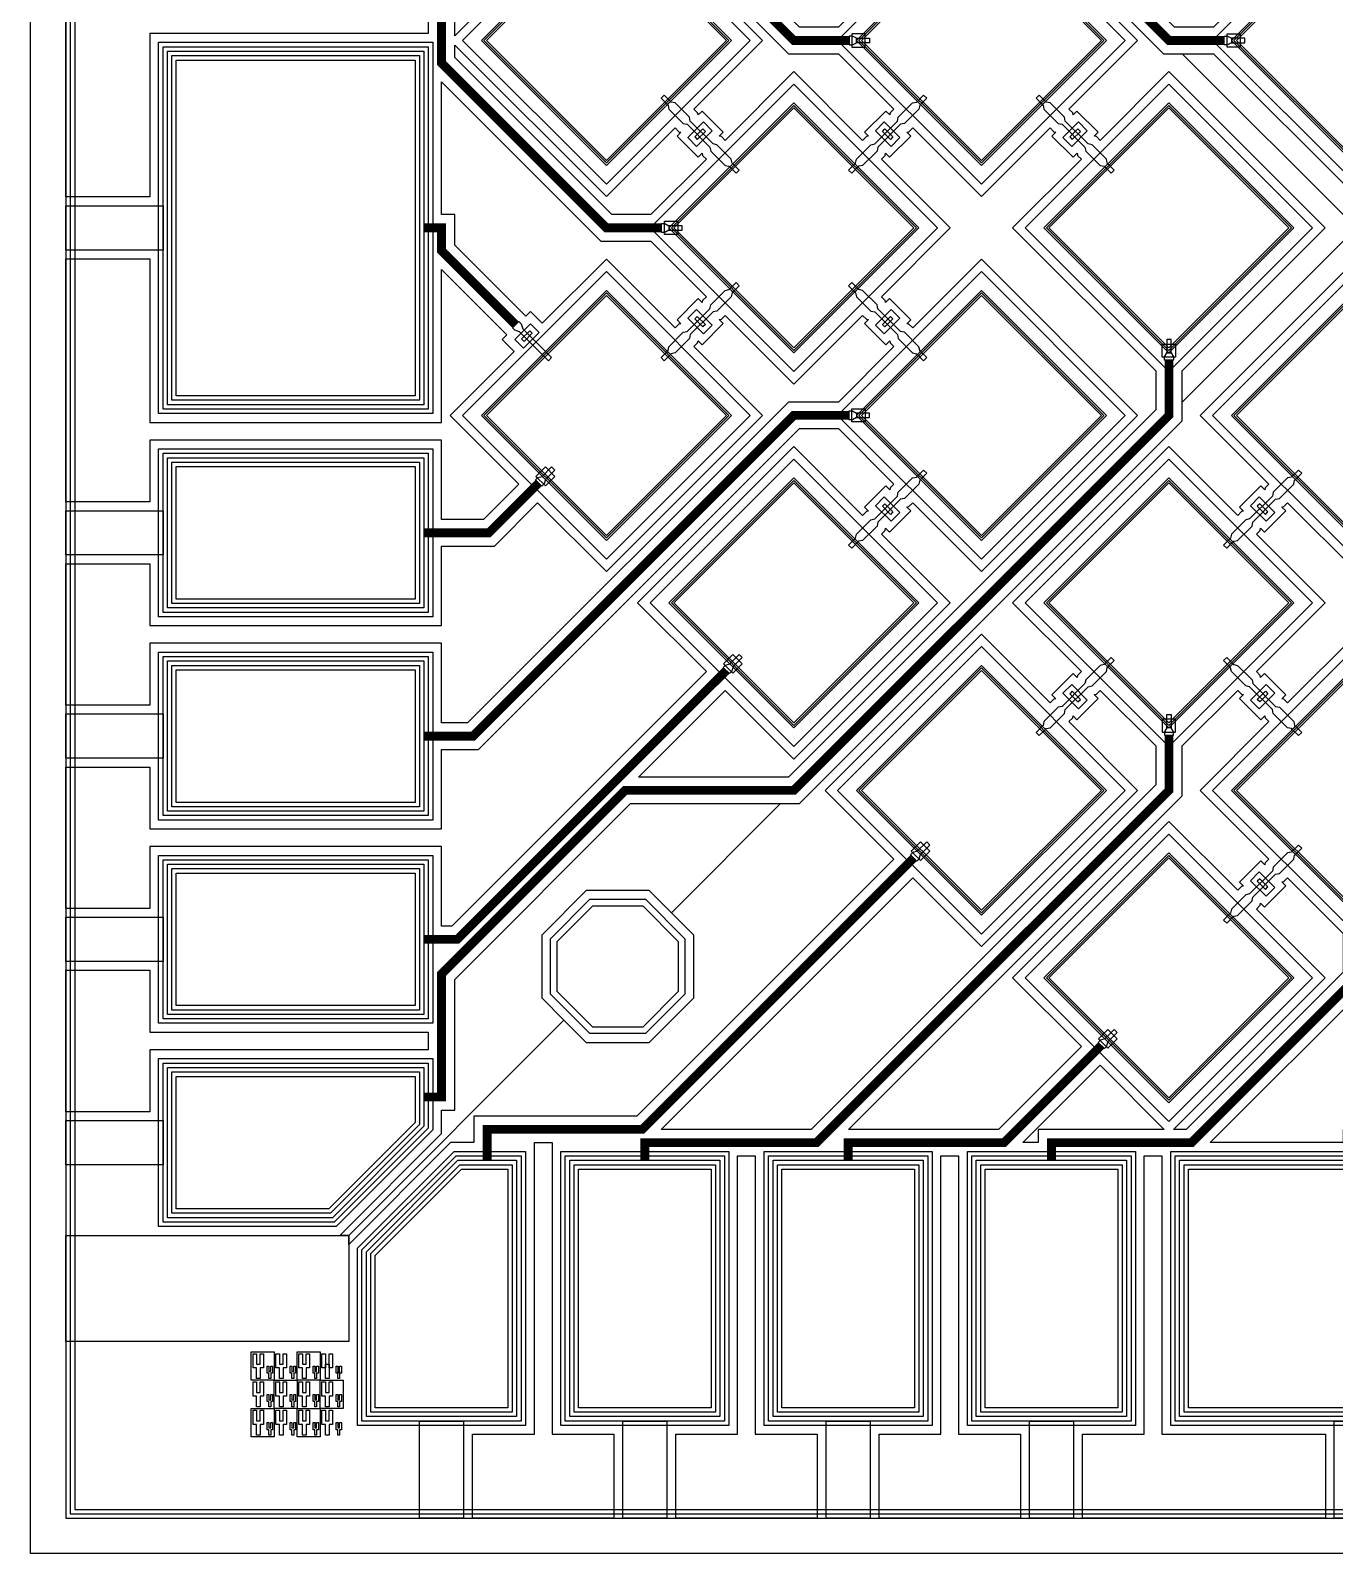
# Model space of a CAD drawing. Extents: x -87611 to 96139, y 77822 to 138139.
# Drawn here: x 6306 to 7781, y 82456 to 84180 of the extents above; entities that cross this region are included whole.
import ezdxf

# ---------------------------------------------------------------- set-up
doc = ezdxf.new("R2010")
doc.units = 0
doc.header["$MEASUREMENT"] = 0
doc.layers.get('0').update_dxf_attribs({"color": 6})
for name, color, linetype in [('L10D0 Abs', 4, 'Continuous'), ('L12D0 Etch', 190, 'Continuous'), ('L14D0 Au', 2, 'Continuous'), ('L15D0 PVIA', 7, 'Continuous'), ('L18D0 SU8', 7, 'Continuous'), ('L1D0 Plug', 200, 'Continuous'), ('L3D0 Base', 3, 'Continuous'), ('L4D0 Cntr', 1, 'Continuous'), ('L50D0 SiO2', 52, 'Continuous'), ('L7D0 DE', 42, 'Continuous'), ('L8D0 Wire', 5, 'Continuous'), ('L9D0 Cont', 30, 'Continuous')]:
    doc.layers.add(name, color=color, linetype=linetype)

# ---------------------------------------------------------------- blocks, each defined once
blk = doc.blocks.new('_PRBE_BTM')
at = {"layer": 'L1D0 Plug'}
blk.add_lwpolyline([(-25, -12.5), (-25, 12.5), (-11, 12.5), (-11, -12.5)], close=True, dxfattribs=at)
at = {"layer": 'L3D0 Base'}
for points in [[(-55, 2.5), (-45, 2.5), (-45, -2.5), (-55, -2.5)], [(-3.75, -5), (-8.75, -2.5), (-45, -2.5), (-45, 2.5), (-8.75, 2.5), (-3.75, 5), (0, 5), (0, -5)]]:
    blk.add_lwpolyline(points, close=True, dxfattribs=at)
at = {"layer": 'L9D0 Cont'}
blk.add_lwpolyline([(-20, -6.5), (-20, 6.5), (-16, 6.5), (-16, -6.5)], close=True, dxfattribs=at)
blk = doc.blocks.new('_32CONN_BTM')
at = {"layer": 'L1D0 Plug'}
blk.add_lwpolyline([(-7, -12.5), (-7, 12.5), (7, 12.5), (7, -12.5)], close=True, dxfattribs=at)
at = {"layer": 'L3D0 Base'}
for points in [[(-50, 2.5), (-60, 2.5), (-60, -2.5), (-50, -2.5)], [(-45, -5), (-48.75, -2.5), (-50, -2.5), (-50, 2.5), (-48.75, 2.5), (-45, 5), (-22, 5), (-18.25, 2.5), (18.25, 2.5), (22, 5), (45, 5), (48.75, 2.5), (50, 2.5), (50, -2.5), (48.75, -2.5), (45, -5), (22, -5), (18.25, -2.5), (-18.25, -2.5), (-22, -5)], [(50, 2.5), (60, 2.5), (60, -2.5), (50, -2.5)]]:
    blk.add_lwpolyline(points, close=True, dxfattribs=at)
at = {"layer": 'L9D0 Cont'}
blk.add_lwpolyline([(-2, -6.5), (-2, 6.5), (2, 6.5), (2, -6.5)], close=True, dxfattribs=at)
blk = doc.blocks.new('_32PRBE_TOP')
at = {"layer": 'L50D0 SiO2', "linetype": 'Continuous'}
blk.add_lwpolyline([(3.223, 7.5), (18.223, 7.5), (18.223, -7.5), (3.223, -7.5)], close=True, dxfattribs=at)
at = {"layer": 'L8D0 Wire'}
for points in [[(0, 5), (3.75, 5), (8.223, 2.5), (8.223, -2.5), (3.75, -5), (0, -5)], [(23.223, 2.5), (8.223, 2.5), (8.223, -2.5), (23.223, -2.5)]]:
    blk.add_lwpolyline(points, close=True, dxfattribs=at)
blk = doc.blocks.new('_32TRCE200')
at = {"layer": 'L14D0 Au'}
for points in [[(-930, 1050), (-930, 1365), (-1000, 1365), (-1000, 1460), (-840, 1460), (-840, 1365), (-910, 1365), (-910, 1050)], [(-289.9, 523.3), (-294.2, 527.5), (-296.5, 528), (-292, 532.5), (-316.1, 556.5), (-320.5, 552), (-321, 554.4), (-325.3, 558.6), (-247.5, 636.4), (-424.3, 813.2), (-502, 735.4), (-790, 1023.3), (-790, 1035), (-700, 1035), (-700, 1365), (-770, 1365), (-770, 1460), (-610, 1460), (-610, 1365), (-680, 1365), (-680, 1035), (-590, 1035), (-590, 993.1), (-227.1, 630.2), (-227.1, 586)], [(-134.3, 523.3), (-197.1, 586), (-197.1, 642.6), (-560, 1005.5), (-560, 1035), (-470, 1035), (-470, 1365), (-540, 1365), (-540, 1460), (-380, 1460), (-380, 1365), (-450, 1365), (-450, 1035), (-360, 1035), (-360, 975.2), (-311.1, 926.3), (-388.9, 848.5), (-212.1, 671.8), (-134.3, 749.5), (-130.1, 745.3), (-127.8, 744.8), (-132.2, 740.3), (-108.2, 716.3), (-103.7, 720.8), (-103.3, 718.4), (-99, 714.2), (-176.8, 636.4), (-99, 558.6), (-103.3, 554.4), (-103.7, 552), (-108.2, 556.5), (-132.2, 532.5), (-127.8, 528), (-130.1, 527.5)], [(-289.9, 947.5), (-330, 987.6), (-330, 1035), (-240, 1035), (-240, 1365), (-310, 1365), (-310, 1460), (-35, 1460), (-35, 1365), (-220, 1365), (-220, 1035), (-46.9, 1035), (-120.9, 961), (-126.2, 966.3), (-139.7, 952.8), (-212.1, 1025.3)], [(220, 1050), (220, 1365), (35, 1365), (35, 1460), (310, 1460), (310, 1365), (240, 1365), (240, 1050)], [(450, 1050), (450, 1365), (380, 1365), (380, 1460), (540, 1460), (540, 1365), (470, 1365), (470, 1050)], [(680, 1050), (680, 1365), (610, 1365), (610, 1460), (770, 1460), (770, 1365), (700, 1365), (700, 1050)], [(910, 1035), (910, 1365), (840, 1365), (840, 1460), (1000, 1460), (1000, 1365), (930, 1365), (930, 1035)], [(-651.4, 651.4), (-774.9, 774.9), (-749.7, 800.1), (-749.7, 871.3), (-800.1, 921.7), (-871.3, 921.7), (-896.5, 896.5), (-1140, 1140), (-1140, 1150.2), (-1024.8, 1035), (-998.3, 1035), (-998.3, 1020), (-850.3, 1020), (-651.4, 821.1)], [(0, 0), (-197.1, 197.1), (-161.8, 197.1), (0, 35.4), (176.8, 212.1), (99, 289.9), (103.3, 294.2), (103.7, 296.5), (108.2, 292), (132.2, 316.1), (127.8, 320.5), (130.1, 321), (134.3, 325.3), (212.1, 247.5), (388.9, 424.3), (311.1, 502), (315.4, 506.3), (315.9, 508.6), (320.3, 504.2), (344.4, 528.2), (339.9, 532.7), (342.2, 533.1), (346.5, 537.4), (424.3, 459.6), (601, 636.4), (523.3, 714.2), (814.1, 1005), (998.3, 1005), (998.3, 1035), (1024.8, 1035), (1140, 1150.2), (1140, 1140), (896.5, 896.5), (871.3, 921.7), (800.1, 921.7), (749.7, 871.3), (749.7, 800.1), (774.9, 774.9), (651.4, 651.4), (630.2, 651.4), (197.1, 218.3), (197.1, 197.1)], [(-77.8, 735.4), (-82, 739.7), (-84.4, 740.1), (-79.9, 744.6), (-103.9, 768.6), (-108.4, 764.2), (-108.9, 766.5), (-113.1, 770.7), (-35.4, 848.5), (-107.8, 921), (-94.4, 934.4), (-99.7, 939.7), (-19.4, 1020), (15, 1020), (15, 1035), (165.3, 1035), (-15, 854.7), (-15, 798.2)], [(289.9, 947.5), (217.4, 1020), (360, 1020), (360, 1035), (377.4, 1035)], [(77.8, 735.4), (15, 798.2), (15, 842.3), (192.7, 1020), (206.8, 1020), (35.4, 848.5), (113.1, 770.7), (108.9, 766.5), (108.4, 764.2), (103.9, 768.6), (79.9, 744.6), (84.4, 740.1), (82, 739.7)], [(134.3, 523.3), (130.1, 527.5), (127.8, 528), (132.2, 532.5), (108.2, 556.5), (103.7, 552), (103.3, 554.4), (99, 558.6), (176.8, 636.4), (99, 714.2), (103.3, 718.4), (103.7, 720.8), (108.2, 716.3), (132.2, 740.3), (127.8, 744.8), (130.1, 745.3), (134.3, 749.5), (212.1, 671.8), (388.9, 848.5), (311.1, 926.3), (404.8, 1020), (574.5, 1020), (197.1, 642.6), (197.1, 586)], [(289.9, 523.3), (227.1, 586), (227.1, 630.2), (616.9, 1020), (786.7, 1020), (502, 735.4), (424.3, 813.2), (247.5, 636.4), (325.3, 558.6), (321, 554.4), (320.5, 552), (316.1, 556.5), (292, 532.5), (296.5, 528), (294.2, 527.5)], [(-205.9, 227.1), (-621.4, 642.6), (-621.4, 812.3), (-523.3, 714.2), (-601, 636.4), (-424.3, 459.6), (-346.5, 537.4), (-342.2, 533.1), (-339.9, 532.7), (-344.4, 528.2), (-320.3, 504.2), (-315.9, 508.6), (-315.4, 506.3), (-311.1, 502), (-388.9, 424.3), (-212.1, 247.5), (-35.4, 424.3), (-113.1, 502), (-108.9, 506.3), (-108.4, 508.6), (-103.9, 504.2), (-79.9, 528.2), (-84.4, 532.7), (-82, 533.1), (-77.8, 537.4), (0, 459.6), (77.8, 537.4), (82, 533.1), (84.4, 532.7), (79.9, 528.2), (103.9, 504.2), (108.4, 508.6), (108.9, 506.3), (113.1, 502), (35.4, 424.3), (113.1, 346.5), (108.9, 342.2), (108.4, 339.9), (103.9, 344.4), (79.9, 320.3), (84.4, 315.9), (82, 315.4), (77.8, 311.1), (0, 388.9), (-161.8, 227.1)]]:
    blk.add_lwpolyline(points, close=True, dxfattribs=at)
at = {"layer": 'L3D0 Base', "const_width": 10}
blk.add_lwpolyline([(0, 1055), (0, 1035), (-25.7, 1035), (-109.6, 951.1)], dxfattribs=at)
at = {"layer": 'L8D0 Wire', "const_width": 10}
for points in [[(-149.6, 212.1), (-212.1, 212.1), (-636.4, 636.4), (-636.4, 827.3), (-844.1, 1035), (-983.3, 1035), (-983.3, 1055)], [(-500.8, 712.9), (-805, 1017.1), (-805, 1055)], [(-212.1, 573.9), (-212.1, 636.4), (-575, 999.3), (-575, 1055)], [(-288.7, 925.1), (-345, 981.4), (-345, 1055)], [(345, 1055), (345, 1035), (186.5, 1035), (0, 848.5), (0, 786)], [(212.1, 573.9), (212.1, 636.4), (610.7, 1035), (805, 1035), (805, 1055)], [(288.7, 925.1), (398.6, 1035), (575, 1035), (575, 1055)], [(500.8, 712.9), (807.9, 1020), (983.3, 1020), (983.3, 1055)]]:
    blk.add_lwpolyline(points, dxfattribs=at)
at = {"linetype": 'Continuous'}
for name, p, rotation in [('_PRBE_BTM', (-109.6, 951.1), 45), ('_32PRBE_TOP', (-288.7, 925.1), 315), ('_32PRBE_TOP', (0, 786), 270), ('_32PRBE_TOP', (-500.8, 712.9), 315), ('_32PRBE_TOP', (-212.1, 573.9), 270)]:
    blk.add_blockref(name, p, dxfattribs=dict(at, rotation=rotation))
at = {"linetype": 'Continuous', "xscale": -1}
for p, rotation in [((288.7, 925.1), 45), ((500.8, 712.9), 45), ((212.1, 573.9), 90)]:
    blk.add_blockref('_32PRBE_TOP', p, dxfattribs=dict(at, rotation=rotation))
at = {"rotation": 315}
for p in [(-106.1, 742.5), (-318.2, 530.3), (106.1, 530.3)]:
    blk.add_blockref('_32CONN_BTM', p, dxfattribs=at)
at = {"xscale": -1, "rotation": 45}
for p in [(106.1, 742.5), (-106.1, 530.3), (318.2, 530.3), (106.1, 318.2)]:
    blk.add_blockref('_32CONN_BTM', p, dxfattribs=at)
at = {"linetype": 'Continuous'}
blk.add_blockref('_32PRBE_TOP', (-149.6, 212.1), dxfattribs=at)
blk = doc.blocks.new('_ALIGNMARK')
at = {"layer": 'L10D0 Abs'}
for points in [[(6, 2), (6, 14), (2, 14), (2, 30), (6, 30), (6, 18), (10, 18), (10, 30), (14, 30), (14, 14), (10, 14), (10, 2)], [(20, 2), (20, 8), (18, 8), (18, 16), (20, 16), (20, 10), (22, 10), (22, 16), (24, 16), (24, 8), (22, 8), (22, 2)]]:
    blk.add_lwpolyline(points, close=True, dxfattribs=at)
at = {"layer": 'L12D0 Etch'}
for points in [[(58, 2), (58, 14), (54, 14), (54, 30), (58, 30), (58, 18), (62, 18), (62, 30), (66, 30), (66, 14), (62, 14), (62, 2)], [(72, 2), (72, 8), (70, 8), (70, 16), (72, 16), (72, 10), (74, 10), (74, 16), (76, 16), (76, 8), (74, 8), (74, 2)]]:
    blk.add_lwpolyline(points, close=True, dxfattribs=at)
at = {"layer": 'L14D0 Au'}
for points in [[(6, 66), (6, 78), (2, 78), (2, 94), (6, 94), (6, 82), (10, 82), (10, 94), (14, 94), (14, 78), (10, 78), (10, 66)], [(20, 66), (20, 72), (18, 72), (18, 80), (20, 80), (20, 74), (22, 74), (22, 80), (24, 80), (24, 72), (22, 72), (22, 66)]]:
    blk.add_lwpolyline(points, close=True, dxfattribs=at)
at = {"layer": 'L15D0 PVIA'}
for points in [[(84, 34), (84, 46), (80, 46), (80, 62), (84, 62), (84, 50), (88, 50), (88, 62), (92, 62), (92, 46), (88, 46), (88, 34)], [(98, 34), (98, 40), (96, 40), (96, 48), (98, 48), (98, 42), (100, 42), (100, 48), (102, 48), (102, 40), (100, 40), (100, 34)]]:
    blk.add_lwpolyline(points, close=True, dxfattribs=at)
at = {"layer": 'L18D0 SU8'}
for points in [[(84, 2), (84, 14), (80, 14), (80, 30), (84, 30), (84, 18), (88, 18), (88, 30), (92, 30), (92, 14), (88, 14), (88, 2)], [(98, 2), (98, 8), (96, 8), (96, 16), (98, 16), (98, 10), (100, 10), (100, 16), (102, 16), (102, 8), (100, 8), (100, 2)]]:
    blk.add_lwpolyline(points, close=True, dxfattribs=at)
at = {"layer": 'L1D0 Plug'}
for points in [[(32, 2), (32, 14), (28, 14), (28, 30), (32, 30), (32, 18), (36, 18), (36, 30), (40, 30), (40, 14), (36, 14), (36, 2)], [(46, 2), (46, 8), (44, 8), (44, 16), (46, 16), (46, 10), (48, 10), (48, 16), (50, 16), (50, 8), (48, 8), (48, 2)]]:
    blk.add_lwpolyline(points, close=True, dxfattribs=at)
at = {"layer": 'L3D0 Base'}
for points in [[(0, 64), (0, 96), (26, 96), (26, 64)], [(52, 64), (52, 96), (78, 96), (78, 64)], [(80, 78), (80, 94), (84, 94), (84, 78)], [(88, 78), (88, 94), (92, 94), (92, 78)], [(84, 66), (84, 82), (88, 82), (88, 66)], [(96, 72), (96, 80), (98, 80), (98, 72)], [(98, 66), (98, 74), (100, 74), (100, 66)], [(100, 72), (100, 80), (102, 80), (102, 72)], [(26, 32), (26, 64), (52, 64), (52, 32)], [(78, 32), (78, 64), (104, 64), (104, 32)], [(0, 0), (0, 32), (26, 32), (26, 0)], [(52, 0), (52, 32), (78, 32), (78, 0)]]:
    blk.add_lwpolyline(points, close=True, dxfattribs=at)
at = {"layer": 'L4D0 Cntr'}
for points in [[(32, 34), (32, 46), (28, 46), (28, 62), (32, 62), (32, 50), (36, 50), (36, 62), (40, 62), (40, 46), (36, 46), (36, 34)], [(46, 34), (46, 40), (44, 40), (44, 48), (46, 48), (46, 42), (48, 42), (48, 48), (50, 48), (50, 40), (48, 40), (48, 34)]]:
    blk.add_lwpolyline(points, close=True, dxfattribs=at)
at = {"layer": 'L50D0 SiO2'}
for points in [[(6, 34), (6, 46), (2, 46), (2, 62), (6, 62), (6, 50), (10, 50), (10, 62), (14, 62), (14, 46), (10, 46), (10, 34)], [(20, 34), (20, 40), (18, 40), (18, 48), (20, 48), (20, 42), (22, 42), (22, 48), (24, 48), (24, 40), (22, 40), (22, 34)]]:
    blk.add_lwpolyline(points, close=True, dxfattribs=at)
at = {"layer": 'L7D0 DE'}
for points in [[(58, 34), (58, 46), (54, 46), (54, 62), (58, 62), (58, 50), (62, 50), (62, 62), (66, 62), (66, 46), (62, 46), (62, 34)], [(72, 34), (72, 40), (70, 40), (70, 48), (72, 48), (72, 42), (74, 42), (74, 48), (76, 48), (76, 40), (74, 40), (74, 34)]]:
    blk.add_lwpolyline(points, close=True, dxfattribs=at)
at = {"layer": 'L8D0 Wire'}
for points in [[(32, 66), (32, 78), (28, 78), (28, 94), (32, 94), (32, 82), (36, 82), (36, 94), (40, 94), (40, 78), (36, 78), (36, 66)], [(46, 66), (46, 72), (44, 72), (44, 80), (46, 80), (46, 74), (48, 74), (48, 80), (50, 80), (50, 72), (48, 72), (48, 66)]]:
    blk.add_lwpolyline(points, close=True, dxfattribs=at)
at = {"layer": 'L9D0 Cont'}
for points in [[(58, 66), (58, 78), (54, 78), (54, 94), (58, 94), (58, 82), (62, 82), (62, 94), (66, 94), (66, 78), (62, 78), (62, 66)], [(72, 66), (72, 72), (70, 72), (70, 80), (72, 80), (72, 74), (74, 74), (74, 80), (76, 80), (76, 72), (74, 72), (74, 66)]]:
    blk.add_lwpolyline(points, close=True, dxfattribs=at)
blk = doc.blocks.new('32PAD')
at = {"layer": 'L14D0 Au'}
blk.add_lwpolyline([(-80, 10), (-80, 290), (80, 290), (80, 10)], close=True, dxfattribs=at)
at = {"layer": 'L15D0 PVIA'}
blk.add_lwpolyline([(-75, 15), (-75, 285), (75, 285), (75, 15)], close=True, dxfattribs=at)
at = {"layer": 'L3D0 Base'}
for points in [[(-25, 300), (-25, 410), (25, 410), (25, 300)], [(-90, 0), (-90, 300), (90, 300), (90, 0)]]:
    blk.add_lwpolyline(points, close=True, dxfattribs=at)
at = {"layer": 'L4D0 Cntr'}
blk.add_lwpolyline([(-85, 5), (-85, 295), (85, 295), (85, 5)], close=True, dxfattribs=at)
at = {"layer": 'L8D0 Wire'}
blk.add_lwpolyline([(-95, -5), (-95, 305), (95, 305), (95, -5)], close=True, dxfattribs=at)
blk = doc.blocks.new('_32PADS')
at = {"layer": 'L14D0 Au'}
for points in [[(-1340, -195), (-1340, 195), (-1060, 195), (-1060, -195)], [(-1340, -1115), (-1340, -955), (-1060, -955), (-1060, -1014.467), (-1160.533, -1115)], [(-1115, -1340), (-1115, -1160.533), (-1014.467, -1060), (-955, -1060), (-955, -1340)], [(-195, -1340), (-195, -1060), (195, -1060), (195, -1340)]]:
    blk.add_lwpolyline(points, close=True, dxfattribs=at)
at = {"layer": 'L15D0 PVIA'}
for points in [[(-1335, -190), (-1335, 190), (-1065, 190), (-1065, -190)], [(-1335, -1110), (-1335, -960), (-1065, -960), (-1065, -1012.396), (-1162.604, -1110)], [(-1110, -1335), (-1110, -1162.604), (-1012.396, -1065), (-960, -1065), (-960, -1335)], [(-190, -1335), (-190, -1065), (190, -1065), (190, -1335)]]:
    blk.add_lwpolyline(points, close=True, dxfattribs=at)
at = {"layer": 'L3D0 Base'}
for points in [[(-1350, -205), (-1350, 205), (-1050, 205), (-1050, -205)], [(-1460, -25), (-1460, 25), (-1350, 25), (-1350, -25)], [(-1350, -1125), (-1350, -945), (-1050, -945), (-1050, -1018.609), (-1156.391, -1125)], [(-1460, -1060), (-1460, -1010), (-1350, -1010), (-1350, -1060)], [(-1125, -1350), (-1125, -1156.391), (-1018.609, -1050), (-945, -1050), (-945, -1350)], [(-205, -1350), (-205, -1050), (205, -1050), (205, -1350)], [(-1060, -1460), (-1060, -1350), (-1010, -1350), (-1010, -1460)], [(-25, -1460), (-25, -1350), (25, -1350), (25, -1460)]]:
    blk.add_lwpolyline(points, close=True, dxfattribs=at)
at = {"layer": 'L4D0 Cntr'}
for points in [[(-1345, -200), (-1345, 200), (-1055, 200), (-1055, -200)], [(-1345, -1120), (-1345, -950), (-1055, -950), (-1055, -1016.538), (-1158.462, -1120)], [(-1120, -1345), (-1120, -1158.462), (-1016.538, -1055), (-950, -1055), (-950, -1345)], [(-200, -1345), (-200, -1055), (200, -1055), (200, -1345)]]:
    blk.add_lwpolyline(points, close=True, dxfattribs=at)
at = {"layer": 'L8D0 Wire'}
for points in [[(-1355, -210), (-1355, 210), (-1045, 210), (-1045, -210)], [(-1355, -1130), (-1355, -940), (-1045, -940), (-1045, -1020.68), (-1154.32, -1130)], [(-1130, -1355), (-1130, -1154.32), (-1020.68, -1045), (-940, -1045), (-940, -1355)], [(-210, -1355), (-210, -1045), (210, -1045), (210, -1355)]]:
    blk.add_lwpolyline(points, close=True, dxfattribs=at)
for p, rotation in [((-1050, -345), 90), ((-1050, -575), 90), ((-1050, -805), 90), ((-805, -1050), 180), ((-575, -1050), 180), ((-345, -1050), 180)]:
    blk.add_blockref('32PAD', p, dxfattribs=dict(rotation=rotation))
blk = doc.blocks.new('PIX200')
at = {"layer": 'L3D0 Base'}
blk.add_lwpolyline([(-100, -100), (-100, 100), (100, 100), (100, -100)], close=True, dxfattribs=at)
at = {"layer": 'L4D0 Cntr'}
blk.add_lwpolyline([(-98, -98), (-98, 98), (98, 98), (98, -98)], close=True, dxfattribs=at)
at = {"layer": 'L7D0 DE'}
blk.add_lwpolyline([(-115, -115), (-115, 115), (115, 115), (115, -115)], close=True, dxfattribs=at)
blk = doc.blocks.new('PIX200A')
at = {"layer": 'L10D0 Abs'}
blk.add_lwpolyline([(-96, -96), (-96, 96), (96, 96), (96, -96)], close=True, dxfattribs=at)
at = {"linetype": 'Continuous'}
blk.add_blockref('PIX200', (0, 0), dxfattribs=at)
blk = doc.blocks.new('_SU8_POST')
at = {"layer": 'L18D0 SU8'}
blk.add_lwpolyline([(-28.5, -68.5), (-68.5, -28.5), (-68.5, 28.5), (-28.5, 68.5), (28.5, 68.5), (68.5, 28.5), (68.5, -28.5), (28.5, -68.5)], close=True, dxfattribs=at)
at = {"layer": 'L3D0 Base'}
blk.add_lwpolyline([(-31.5, -76), (-76, -31.5), (-76, 31.5), (-31.5, 76), (31.5, 76), (76, 31.5), (76, -31.5), (31.5, -76)], close=True, dxfattribs=at)
blk = doc.blocks.new('$32_200_C')
at = {"layer": 'L12D0 Etch'}
blk.add_lwpolyline([(0, 0), (0, 2950), (50, 2950), (50, 50), (2950, 50), (2950, 2950), (0, 2950), (0, 3000), (3000, 3000), (3000, 0)], close=True, dxfattribs=at)
at = {"layer": 'L14D0 Au'}
blk.add_lwpolyline([(40, 240), (40, 360), (360, 360), (360, 240)], close=True, dxfattribs=at)
at = {"layer": 'L3D0 Base'}
blk.add_lwpolyline([(0, 0), (0, 2960), (40, 2960), (40, 40), (2960, 40), (2960, 2960), (0, 2960), (0, 3000), (3000, 3000), (3000, 0)], close=True, dxfattribs=at)
at = {"layer": 'L4D0 Cntr'}
blk.add_lwpolyline([(0, 0), (0, 2955), (45, 2955), (45, 45), (2955, 45), (2955, 2955), (0, 2955), (0, 3000), (3000, 3000), (3000, 0)], close=True, dxfattribs=at)
at = {"layer": 'L7D0 DE'}
blk.add_lwpolyline([(0, 0), (0, 2960), (40, 2960), (40, 40), (2960, 40), (2960, 2960), (0, 2960), (0, 3000), (3000, 3000), (3000, 0)], close=True, dxfattribs=at)
for name, p in [('_32PADS', (1500, 1500)), ('_32TRCE200', (1500, 1500)), ('_ALIGNMARK', (249.743, 132.146))]:
    blk.add_blockref(name, p)
for name, p, rotation in [('_32TRCE200', (1500, 1500), 90), ('PIX200A', (651.472, 1712.132), 315), ('PIX200A', (1075.736, 1712.132), 315), ('PIX200A', (1500, 1712.132), 315), ('PIX200A', (863.604, 1500), 315), ('PIX200A', (1287.868, 1500), 315), ('_32TRCE200', (1500, 1500), 180), ('PIX200A', (651.472, 1287.868), 315), ('PIX200A', (1075.736, 1287.868), 315), ('PIX200A', (1500, 1287.868), 315), ('PIX200A', (863.604, 1075.736), 315), ('PIX200A', (1287.868, 1075.736), 315), ('PIX200A', (1075.736, 863.604), 315), ('PIX200A', (1500, 863.604), 315), ('PIX200A', (1287.868, 651.472), 315), ('_SU8_POST', (664.302, 664.302), 135)]:
    blk.add_blockref(name, p, dxfattribs=dict(rotation=rotation))

msp = doc.modelspace()

# ---------------------------------------------------------------- block references
at = {"linetype": 'Continuous'}
msp.add_blockref('$32_200_C', (6306, 82456.2), dxfattribs=at)

doc.saveas('drawing.dxf')
